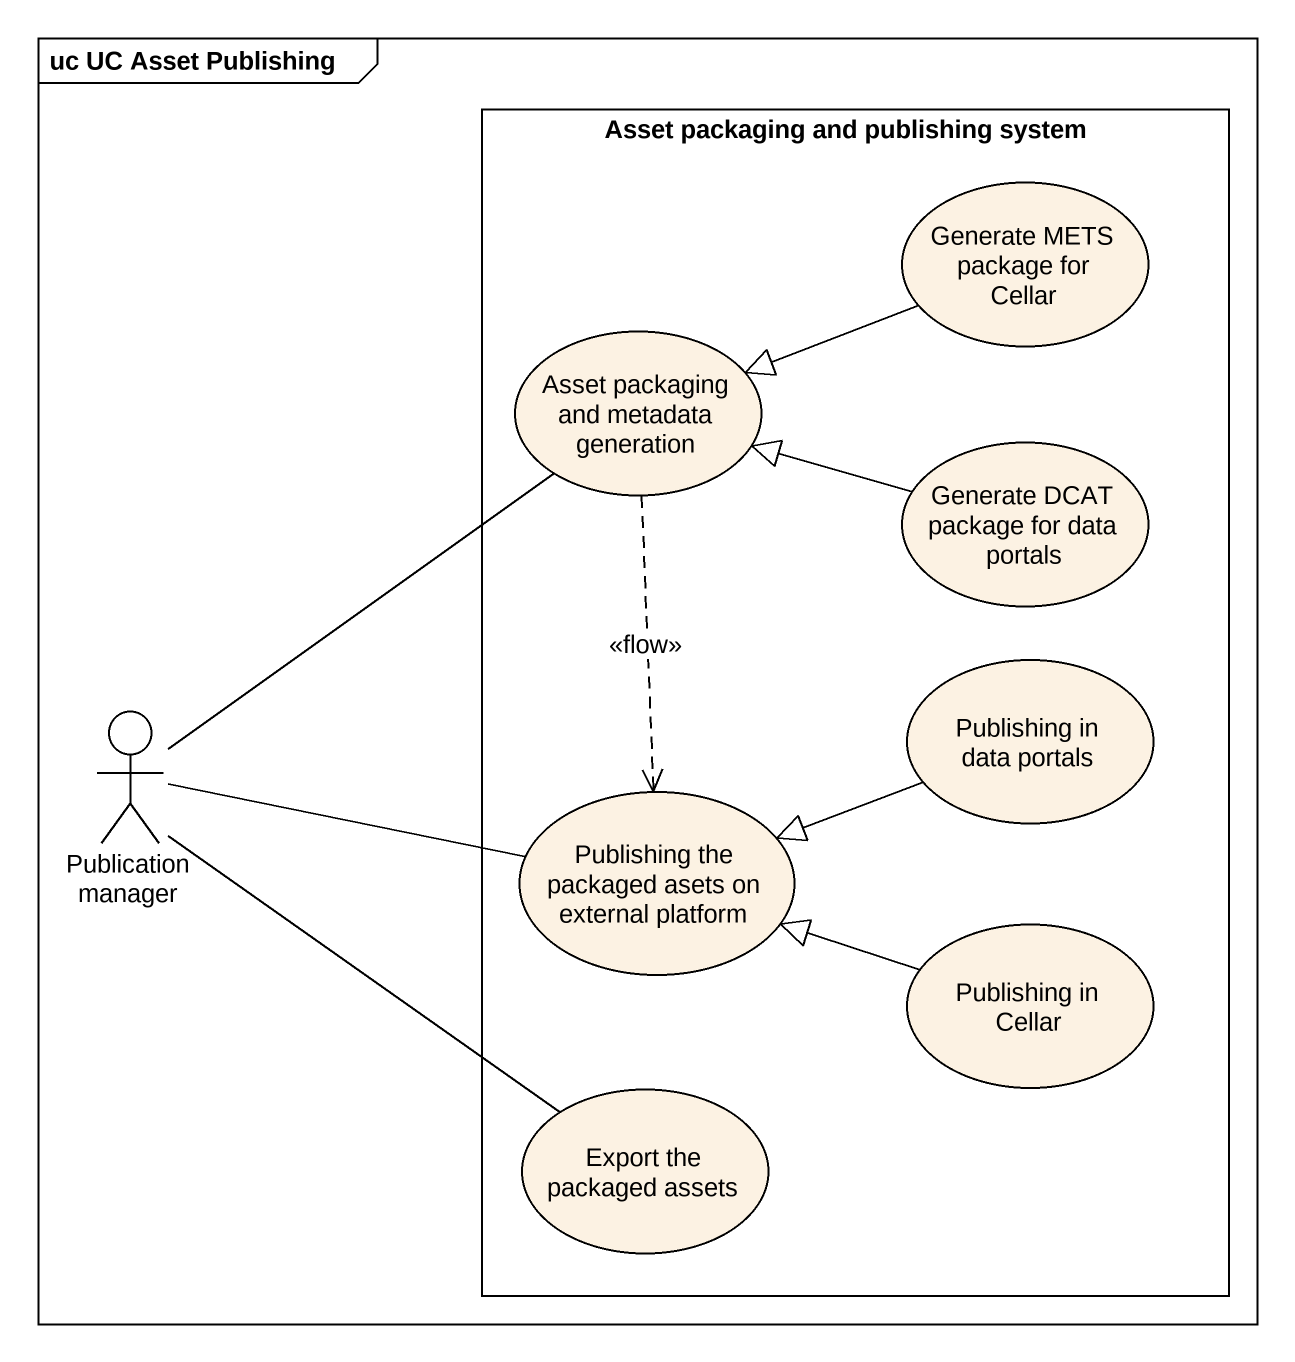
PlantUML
@startuml
mainframe uc UC Asset Publishing
rectangle "Asset packaging and publishing system" as Asset_packaging_and {
  usecase "Generate METS package for Cellar" as Generate_METS_package_for
  usecase "Asset packaging and metadata generation" as Asset_packaging_and_2
  usecase "Generate DCAT package for data portals" as Generate_DCAT_package_for
  usecase "Publishing in data portals" as Publishing_in_data_portals
  usecase "Publishing the packaged asets on external platform" as Publishing_the_packaged
  usecase "Publishing in Cellar" as Publishing_in_Cellar
  usecase "Export the packaged assets" as Export_the_packaged_assets
}
actor "Publication manager" as Publication_manager
Generate_METS_package_for -left-|> Asset_packaging_and_2
Asset_packaging_and_2 ..> Publishing_the_packaged : <<flow>>
Generate_DCAT_package_for -left-|> Asset_packaging_and_2
Publication_manager -up- Asset_packaging_and_2
Publication_manager -right- Publishing_the_packaged
Publication_manager -- Export_the_packaged_assets
Publishing_in_data_portals -left-|> Publishing_the_packaged
Publishing_in_Cellar -left-|> Publishing_the_packaged
@enduml
